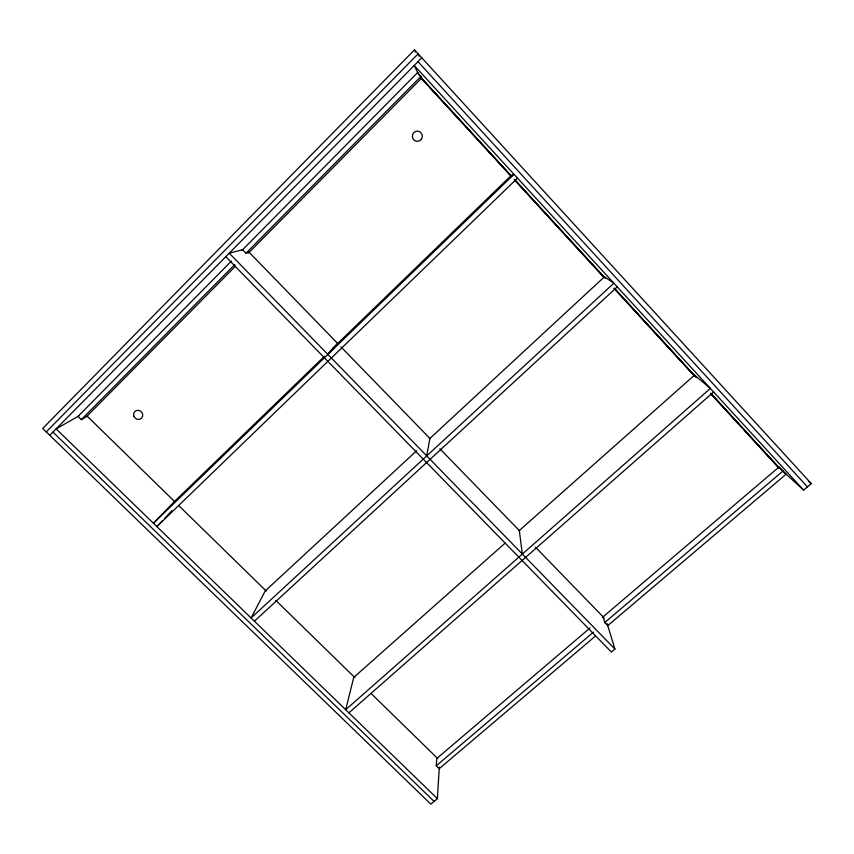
<?xml version="1.0" encoding="UTF-8"?>
<svg xmlns="http://www.w3.org/2000/svg" width="854" height="854" viewBox="0 0 854 854"><rect width="100%" height="100%" fill="white"/><g stroke="black" fill="none" stroke-linecap="round" stroke-linejoin="round"><path stroke-width="1.28" d="M710.763 393.214L779.19 467.789L803.614 490.111L811.3 483.631L414.5 49.842L42.7 428.473L430.843 804.158L437.376 798.65L439.319 767.148M595.451 636.07L439.223 768.685L436.266 765.803L436.757 758.512L590.082 627.914M426.733 455.897L429.893 438.454L340.906 346.809M327.883 354.431L337.672 343.479M327.925 353.876L333.594 347.546M162.175 520.961L156.858 526.587L517.524 178.123M164.822 518.154L171.91 510.66M46.244 431.9L418.14 53.823L419.143 56.225M49.778 435.326L421.769 57.794M231.455 261.025L78.002 416.389L81.343 419.645L86.617 416.56L235.512 266.149M241.746 250.606L417.659 72.505L421.865 77.885L248.621 252.901M81.343 419.645L234.829 264.494M246.069 253.147L421.086 76.241M324.456 356.267L174.024 501.917L153.432 523.267L514.012 174.291L511.311 175.369L333.081 347.92M329.687 351.912L333.049 348.656M329.473 352.136L332.846 348.88M416.731 450.656L265.21 590.968L251.087 617.976L613.877 283.197L604.408 276.835L429.434 438.881M254.407 621.189L617.261 286.891M505.205 543.048L353.727 677.414L345.689 709.727L710.357 388.41L694.569 375.087L519.168 530.676M348.902 712.844L713.624 391.975M602.262 617.538L778.955 467.042L786.16 474.162L607.621 625.726M436.266 765.803L593.477 632.141M604.632 622.651L783.15 470.885M607.194 623.687L614.933 649.072L611.389 652.05L225.787 256.691M78.814 415.93L56.118 428.879L437.376 798.65M249.187 252.336L245.984 253.222L242.611 249.742M243.294 249.56L229.246 253.19L614.933 649.072M808.3 481.005L811.3 483.631M52.948 432.103L434.11 801.404M87.087 416.069L174.76 501.704M178.582 505.429L266.256 591.075M275.789 600.383L354.89 677.649M371.095 693.48L437.803 758.64M248.631 251.77L337.757 343.564M439.863 448.734L519.702 530.964M535.479 547.211L604.184 617.965M607.781 625.598L604.792 622.523L603.084 616.834M803.614 490.111L414.222 65.47L418.492 74.213L421.022 76.967M694.569 375.087L696.864 377.585M778.955 467.042L781.922 470.287M421.727 78.258L511.77 176.372M514.471 179.319L605.411 278.415M614.421 288.225L696.352 377.521M421.214 78.045L511.397 176.308M515.005 180.247L604.28 277.529M614.197 288.342L694.462 375.792M710.688 393.481L778.325 467.181M421.449 78.525L427.747 85.389M429.551 87.354L494.381 158.001M496.185 159.954L511.493 176.639M514.193 179.586L603.34 276.717M614.143 288.492L694.281 375.813M711.393 394.452L742.009 427.811M743.802 429.775L778.923 468.045M417.99 61.637L807.457 486.876M414.5 49.842L415.46 52.073M519.307 530.547L522.36 554.054M421.502 139.042A5.135 4.953 -89.7 0 0 417.595 131.132A5.135 4.953 -89.7 0 0 412.941 138.604A5.135 4.953 -89.7 0 0 421.502 139.042M133.864 416.186A4.718 4.419 41.1 0 0 141.711 417.98A4.718 4.419 41.1 0 0 138.903 410.432A4.718 4.419 41.1 0 0 133.864 416.186"/></g></svg>
